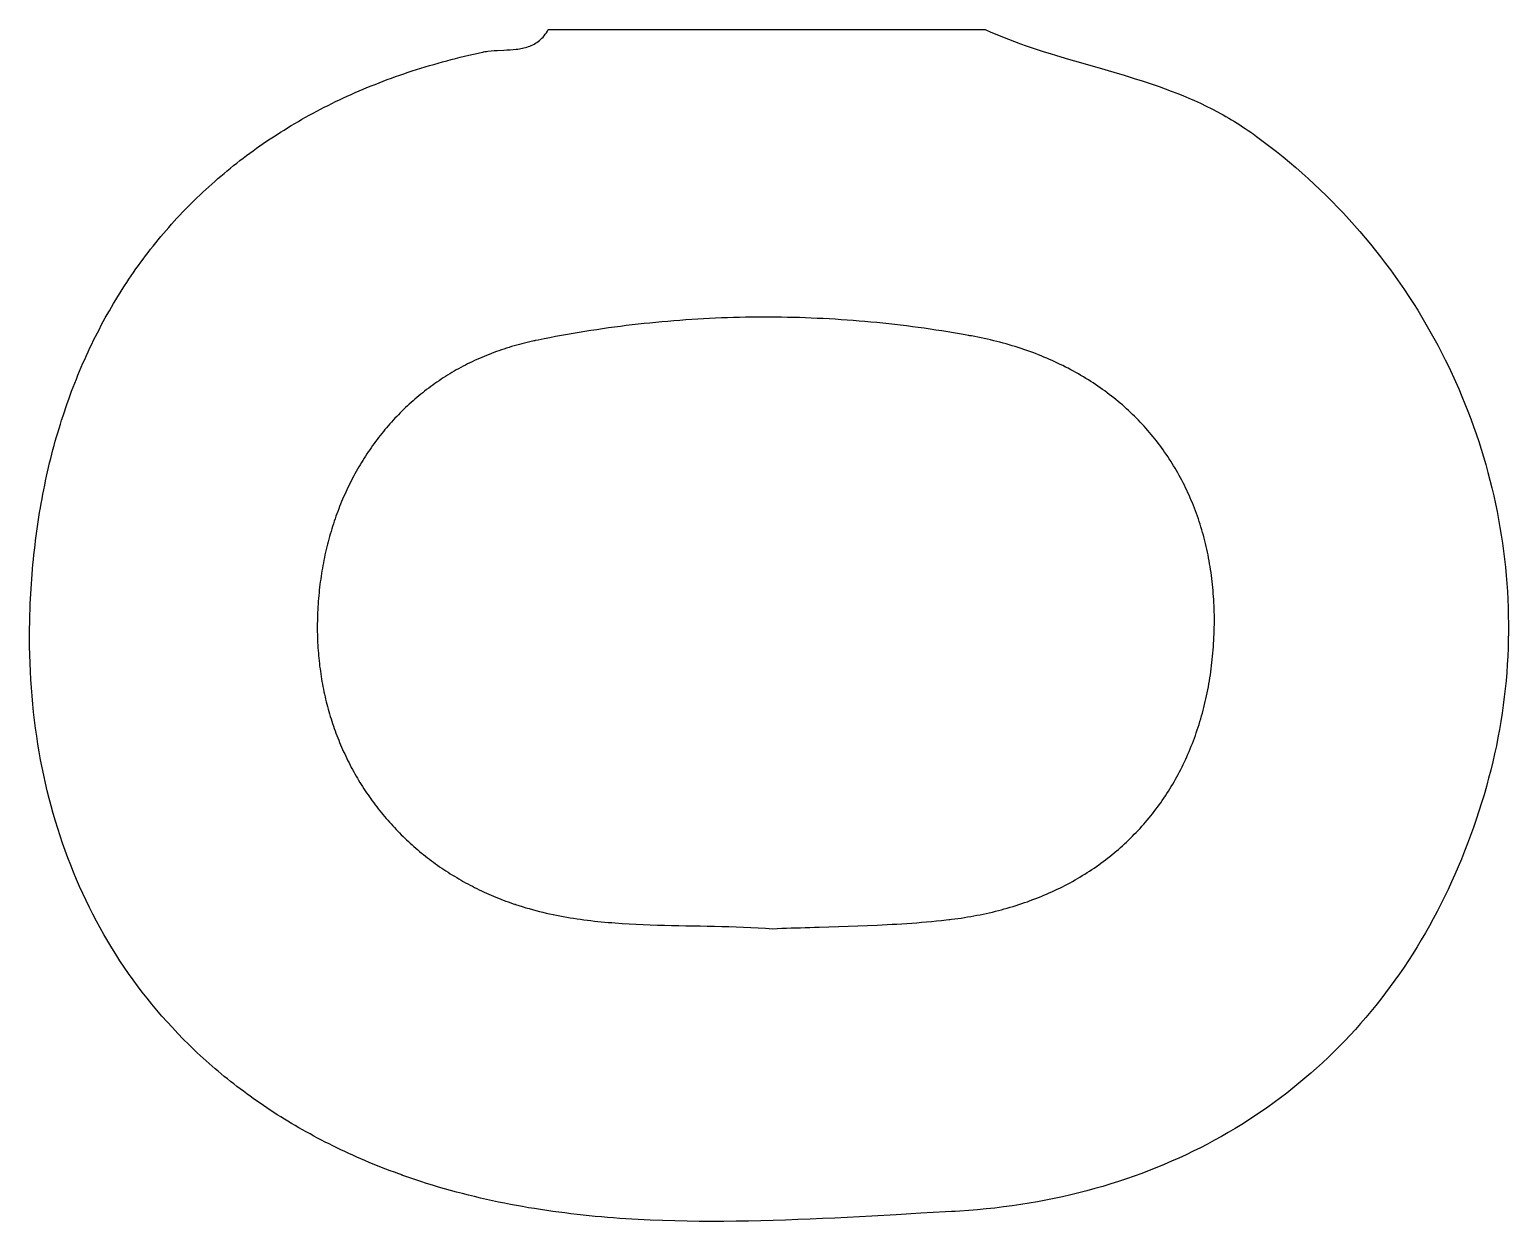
# Model space of a CAD drawing. Extents: x -2412.6 to -2376.5, y -227.2 to -193.2.
# Drawn here: x -2407.033 to -2403.409, y -196.157 to -193.237 of the extents above; entities that cross this region are included whole.
import ezdxf

# ---------------------------------------------------------------- set-up
doc = ezdxf.new("R2010")
doc.units = 0
doc.layers.add('WORK_LAYER', color=254, linetype='CONTINUOUS')

msp = doc.modelspace()

# ---------------------------------------------------------------- linework, layer by layer
at = {"layer": 'WORK_LAYER'}
for points in [[(-2404.691, -193.2367), (-2404.6768, -193.243), (-2404.6625, -193.2491), (-2404.6482, -193.2549), (-2404.6338, -193.2606), (-2404.6193, -193.266), (-2404.6048, -193.2713), (-2404.5902, -193.2764), (-2404.5756, -193.2814), (-2404.5609, -193.2863), (-2404.5462, -193.291), (-2404.5314, -193.2956), (-2404.5166, -193.3002), (-2404.487, -193.309), (-2404.4572, -193.3177), (-2404.3977, -193.3348), (-2404.3679, -193.3435), (-2404.3531, -193.348), (-2404.3382, -193.3525), (-2404.3234, -193.3571), (-2404.3087, -193.3618), (-2404.2939, -193.3666), (-2404.2792, -193.3715), (-2404.2646, -193.3766), (-2404.25, -193.3819), (-2404.2355, -193.3873), (-2404.221, -193.3929), (-2404.2066, -193.3986), (-2404.1922, -193.4046), (-2404.1779, -193.4109), (-2404.1637, -193.4173), (-2404.1496, -193.424), (-2404.1356, -193.431), (-2404.1216, -193.4382), (-2404.1147, -193.442), (-2404.1078, -193.4458), (-2404.1009, -193.4497), (-2404.094, -193.4536), (-2404.0872, -193.4577), (-2404.0804, -193.4618), (-2404.0736, -193.466), (-2404.0669, -193.4703), (-2404.0602, -193.4747), (-2404.0535, -193.4791), (-2404.0468, -193.4837), (-2404.0402, -193.4883), (-2404.0385, -193.4895), (-2404.0385, -193.4895), (-2404.0384, -193.4896), (-2404.0381, -193.4898), (-2404.0376, -193.4902), (-2404.0365, -193.4909), (-2404.0344, -193.4924), (-2404.0261, -193.4985), (-2404.0095, -193.5107), (-2403.9932, -193.5232), (-2403.977, -193.5358), (-2403.9611, -193.5486), (-2403.9453, -193.5616), (-2403.9298, -193.5748), (-2403.9144, -193.5882), (-2403.8993, -193.6018), (-2403.8844, -193.6156), (-2403.8697, -193.6295), (-2403.8552, -193.6436), (-2403.8409, -193.6579), (-2403.8268, -193.6723), (-2403.8129, -193.6869), (-2403.7993, -193.7017), (-2403.7858, -193.7167), (-2403.7726, -193.7318), (-2403.7596, -193.747), (-2403.7468, -193.7625), (-2403.7342, -193.778), (-2403.7219, -193.7937), (-2403.7098, -193.8096), (-2403.6979, -193.8256), (-2403.6862, -193.8418), (-2403.6747, -193.858), (-2403.6635, -193.8745), (-2403.6525, -193.891), (-2403.6417, -193.9077), (-2403.6311, -193.9245), (-2403.6208, -193.9415), (-2403.6107, -193.9585), (-2403.6009, -193.9757), (-2403.5912, -193.993), (-2403.5818, -194.0104), (-2403.5727, -194.028), (-2403.5638, -194.0456), (-2403.5551, -194.0634), (-2403.5466, -194.0812), (-2403.5384, -194.0992), (-2403.5305, -194.1172), (-2403.5228, -194.1354), (-2403.5153, -194.1537), (-2403.508, -194.172), (-2403.501, -194.1904), (-2403.4943, -194.209), (-2403.4878, -194.2276), (-2403.4815, -194.2462), (-2403.4755, -194.265), (-2403.4698, -194.2839), (-2403.4643, -194.3028), (-2403.459, -194.3218), (-2403.4541, -194.3408), (-2403.4493, -194.3599), (-2403.4448, -194.3791), (-2403.4406, -194.3984), (-2403.4366, -194.4177), (-2403.4329, -194.4371), (-2403.4295, -194.4565), (-2403.4263, -194.4759), (-2403.4233, -194.4955), (-2403.4207, -194.515), (-2403.4183, -194.5346), (-2403.4161, -194.5543), (-2403.4143, -194.574), (-2403.4127, -194.5937), (-2403.4113, -194.6134), (-2403.4103, -194.6332), (-2403.4095, -194.653), (-2403.4089, -194.6729), (-2403.4087, -194.6927), (-2403.4087, -194.7126), (-2403.409, -194.7325), (-2403.4096, -194.7524), (-2403.4104, -194.7723), (-2403.4115, -194.7923), (-2403.4129, -194.8122), (-2403.4146, -194.8321), (-2403.4166, -194.8521), (-2403.4188, -194.872), (-2403.4214, -194.892), (-2403.4242, -194.9119), (-2403.4273, -194.9318), (-2403.4307, -194.9517), (-2403.4344, -194.9716), (-2403.4383, -194.9915), (-2403.4426, -195.0114), (-2403.4471, -195.0312), (-2403.452, -195.0511), (-2403.4571, -195.0709), (-2403.4598, -195.0807), (-2403.4626, -195.091), (-2403.4685, -195.1115), (-2403.4746, -195.1318), (-2403.481, -195.1519), (-2403.4875, -195.1719), (-2403.4943, -195.1917), (-2403.5013, -195.2113), (-2403.5086, -195.2307), (-2403.516, -195.25), (-2403.5237, -195.2691), (-2403.5316, -195.288), (-2403.5397, -195.3068), (-2403.548, -195.3253), (-2403.5566, -195.3437), (-2403.5653, -195.3619), (-2403.5743, -195.38), (-2403.5835, -195.3978), (-2403.5929, -195.4155), (-2403.6025, -195.4329), (-2403.6123, -195.4502), (-2403.6223, -195.4673), (-2403.6325, -195.4842), (-2403.643, -195.501), (-2403.6536, -195.5175), (-2403.6644, -195.5338), (-2403.6755, -195.55), (-2403.6867, -195.5659), (-2403.6982, -195.5817), (-2403.7098, -195.5972), (-2403.7216, -195.6126), (-2403.7337, -195.6278), (-2403.7459, -195.6427), (-2403.7583, -195.6575), (-2403.7709, -195.6721), (-2403.7838, -195.6864), (-2403.7968, -195.7006), (-2403.81, -195.7146), (-2403.8233, -195.7283), (-2403.8369, -195.7418), (-2403.8507, -195.7552), (-2403.8646, -195.7683), (-2403.8787, -195.7812), (-2403.893, -195.7939), (-2403.9075, -195.8064), (-2403.9222, -195.8187), (-2403.9371, -195.8307), (-2403.9521, -195.8426), (-2403.9673, -195.8542), (-2403.9827, -195.8656), (-2403.9983, -195.8768), (-2404.014, -195.8878), (-2404.0299, -195.8985), (-2404.046, -195.909), (-2404.0623, -195.9193), (-2404.0787, -195.9294), (-2404.0953, -195.9393), (-2404.1121, -195.9489), (-2404.129, -195.9583), (-2404.1461, -195.9674), (-2404.1634, -195.9764), (-2404.1809, -195.9851), (-2404.1985, -195.9936), (-2404.2162, -196.0018), (-2404.2341, -196.0098), (-2404.2522, -196.0176), (-2404.2705, -196.0251), (-2404.2889, -196.0324), (-2404.3074, -196.0394), (-2404.3261, -196.0462), (-2404.345, -196.0528), (-2404.364, -196.0591), (-2404.3832, -196.0652), (-2404.4025, -196.0711), (-2404.422, -196.0767), (-2404.4416, -196.082), (-2404.4614, -196.0871), (-2404.4813, -196.092), (-2404.5014, -196.0966), (-2404.5216, -196.1009), (-2404.542, -196.105), (-2404.5625, -196.1088), (-2404.5831, -196.1124), (-2404.6039, -196.1158), (-2404.6248, -196.1188), (-2404.6459, -196.1217), (-2404.6671, -196.1242), (-2404.6884, -196.1265), (-2404.7099, -196.1285), (-2404.7315, -196.1303), (-2404.7532, -196.1318), (-2404.7642, -196.1325), (-2404.7696, -196.1328), (-2404.7703, -196.1328), (-2404.7708, -196.1329), (-2404.7717, -196.1329), (-2404.7736, -196.133), (-2404.7886, -196.1338), (-2404.8487, -196.1372), (-2404.909, -196.1406), (-2404.9692, -196.144), (-2405.0296, -196.1472), (-2405.0598, -196.1487), (-2405.0899, -196.1501), (-2405.1201, -196.1515), (-2405.1503, -196.1527), (-2405.1805, -196.1538), (-2405.2107, -196.1548), (-2405.2409, -196.1556), (-2405.271, -196.1562), (-2405.3012, -196.1567), (-2405.3313, -196.157), (-2405.3615, -196.1571), (-2405.3916, -196.1569), (-2405.4217, -196.1565), (-2405.4518, -196.1559), (-2405.4818, -196.1549), (-2405.5119, -196.1538), (-2405.5269, -196.1531), (-2405.5419, -196.1523), (-2405.5568, -196.1514), (-2405.5718, -196.1505), (-2405.5868, -196.1495), (-2405.6018, -196.1484), (-2405.6167, -196.1472), (-2405.6317, -196.1459), (-2405.6466, -196.1446), (-2405.6615, -196.1431), (-2405.6764, -196.1416), (-2405.6914, -196.14), (-2405.7063, -196.1382), (-2405.7211, -196.1364), (-2405.736, -196.1345), (-2405.7509, -196.1325), (-2405.7657, -196.1304), (-2405.7806, -196.1281), (-2405.7954, -196.1258), (-2405.8102, -196.1234), (-2405.825, -196.1208), (-2405.8398, -196.1182), (-2405.8546, -196.1154), (-2405.8694, -196.1125), (-2405.8841, -196.1095), (-2405.8989, -196.1064), (-2405.9136, -196.1032), (-2405.9283, -196.0998), (-2405.943, -196.0963), (-2405.9577, -196.0927), (-2405.9723, -196.089), (-2405.987, -196.0851), (-2406.0016, -196.0811), (-2406.0162, -196.077), (-2406.0308, -196.0728), (-2406.0454, -196.0684), (-2406.06, -196.0638), (-2406.0745, -196.0592), (-2406.0891, -196.0544), (-2406.1036, -196.0494), (-2406.1181, -196.0443), (-2406.1185, -196.0442), (-2406.1188, -196.0441), (-2406.1191, -196.0439), (-2406.1205, -196.0435), (-2406.1231, -196.0425), (-2406.1284, -196.0406), (-2406.139, -196.0367), (-2406.1494, -196.0328), (-2406.1599, -196.0288), (-2406.1702, -196.0248), (-2406.1805, -196.0207), (-2406.1907, -196.0165), (-2406.2009, -196.0123), (-2406.211, -196.008), (-2406.221, -196.0037), (-2406.231, -195.9994), (-2406.2409, -195.9949), (-2406.2507, -195.9905), (-2406.2605, -195.9859), (-2406.2702, -195.9813), (-2406.2799, -195.9767), (-2406.2895, -195.972), (-2406.299, -195.9673), (-2406.3085, -195.9625), (-2406.3179, -195.9576), (-2406.3272, -195.9527), (-2406.3365, -195.9478), (-2406.3457, -195.9428), (-2406.3549, -195.9377), (-2406.364, -195.9326), (-2406.373, -195.9275), (-2406.382, -195.9223), (-2406.3909, -195.917), (-2406.3997, -195.9117), (-2406.4085, -195.9064), (-2406.4172, -195.901), (-2406.4259, -195.8955), (-2406.4345, -195.89), (-2406.443, -195.8845), (-2406.4515, -195.8789), (-2406.4599, -195.8732), (-2406.4682, -195.8675), (-2406.4765, -195.8618), (-2406.4847, -195.856), (-2406.4928, -195.8501), (-2406.5009, -195.8443), (-2406.509, -195.8383), (-2406.5169, -195.8323), (-2406.5248, -195.8263), (-2406.5327, -195.8202), (-2406.5405, -195.8141), (-2406.5482, -195.8079), (-2406.5558, -195.8017), (-2406.5634, -195.7955), (-2406.571, -195.7892), (-2406.5784, -195.7828), (-2406.5858, -195.7764), (-2406.5932, -195.77), (-2406.6005, -195.7635), (-2406.6077, -195.757), (-2406.6149, -195.7504), (-2406.622, -195.7438), (-2406.629, -195.7371), (-2406.636, -195.7304), (-2406.6429, -195.7237), (-2406.6565, -195.7101), (-2406.6699, -195.6963), (-2406.6831, -195.6823), (-2406.696, -195.6682), (-2406.7086, -195.6539), (-2406.721, -195.6395), (-2406.7332, -195.6249), (-2406.7451, -195.6101), (-2406.7568, -195.5952), (-2406.7682, -195.5801), (-2406.7794, -195.5649), (-2406.7903, -195.5495), (-2406.801, -195.5339), (-2406.8115, -195.5182), (-2406.8217, -195.5024), (-2406.8317, -195.4864), (-2406.8414, -195.4703), (-2406.8509, -195.454), (-2406.8601, -195.4376), (-2406.8691, -195.4211), (-2406.8778, -195.4044), (-2406.8863, -195.3876), (-2406.8946, -195.3707), (-2406.9026, -195.3536), (-2406.9104, -195.3364), (-2406.9179, -195.319), (-2406.9252, -195.3016), (-2406.9323, -195.284), (-2406.9391, -195.2663), (-2406.9457, -195.2485), (-2406.952, -195.2305), (-2406.9581, -195.2125), (-2406.964, -195.1943), (-2406.9696, -195.176), (-2406.975, -195.1576), (-2406.9801, -195.1391), (-2406.985, -195.1205), (-2406.9896, -195.1018), (-2406.9941, -195.083), (-2406.9982, -195.064), (-2407.0022, -195.045), (-2407.0059, -195.0259), (-2407.0094, -195.0066), (-2407.0126, -194.9873), (-2407.0156, -194.9679), (-2407.0183, -194.9484), (-2407.0208, -194.9288), (-2407.0231, -194.9091), (-2407.0252, -194.8894), (-2407.027, -194.8695), (-2407.0285, -194.8496), (-2407.0299, -194.8296), (-2407.031, -194.8095), (-2407.0318, -194.7893), (-2407.0325, -194.769), (-2407.0329, -194.7487), (-2407.033, -194.7283), (-2407.0329, -194.7078), (-2407.0326, -194.6873), (-2407.0321, -194.6667), (-2407.0319, -194.6615), (-2407.0319, -194.6602), (-2407.0318, -194.6587), (-2407.0317, -194.6556), (-2407.0312, -194.6434), (-2407.0306, -194.6312), (-2407.03, -194.6191), (-2407.0293, -194.607), (-2407.0285, -194.595), (-2407.0276, -194.583), (-2407.0267, -194.5711), (-2407.0257, -194.5592), (-2407.0247, -194.5473), (-2407.0235, -194.5355), (-2407.0223, -194.5238), (-2407.0211, -194.5121), (-2407.0197, -194.5004), (-2407.0183, -194.4888), (-2407.0168, -194.4772), (-2407.0153, -194.4657), (-2407.0137, -194.4543), (-2407.012, -194.4428), (-2407.0102, -194.4315), (-2407.0084, -194.4201), (-2407.0065, -194.4089), (-2407.0045, -194.3976), (-2407.0025, -194.3864), (-2407.0004, -194.3753), (-2406.9982, -194.3642), (-2406.996, -194.3532), (-2406.9937, -194.3422), (-2406.9913, -194.3312), (-2406.9889, -194.3204), (-2406.9864, -194.3095), (-2406.9838, -194.2987), (-2406.9812, -194.288), (-2406.9784, -194.2773), (-2406.9757, -194.2666), (-2406.9728, -194.256), (-2406.9699, -194.2455), (-2406.9669, -194.235), (-2406.9639, -194.2245), (-2406.9608, -194.2141), (-2406.9576, -194.2038), (-2406.9544, -194.1935), (-2406.9511, -194.1832), (-2406.9477, -194.173), (-2406.9443, -194.1628), (-2406.9408, -194.1527), (-2406.9372, -194.1427), (-2406.9336, -194.1327), (-2406.9299, -194.1227), (-2406.9261, -194.1128), (-2406.9223, -194.103), (-2406.9184, -194.0932), (-2406.9144, -194.0834), (-2406.9104, -194.0737), (-2406.9063, -194.0641), (-2406.9022, -194.0545), (-2406.898, -194.045), (-2406.8937, -194.0355), (-2406.8894, -194.026), (-2406.885, -194.0166), (-2406.8805, -194.0073), (-2406.876, -193.998), (-2406.8714, -193.9888), (-2406.8667, -193.9796), (-2406.862, -193.9705), (-2406.8572, -193.9614), (-2406.8524, -193.9524), (-2406.8475, -193.9434), (-2406.8425, -193.9345), (-2406.8375, -193.9256), (-2406.8324, -193.9168), (-2406.8272, -193.908), (-2406.822, -193.8993), (-2406.8167, -193.8907), (-2406.8114, -193.8821), (-2406.806, -193.8735), (-2406.8005, -193.865), (-2406.795, -193.8566), (-2406.7894, -193.8482), (-2406.7837, -193.8398), (-2406.778, -193.8316), (-2406.7723, -193.8233), (-2406.7664, -193.8152), (-2406.7605, -193.807), (-2406.7546, -193.799), (-2406.7486, -193.791), (-2406.7425, -193.783), (-2406.7364, -193.7751), (-2406.7302, -193.7672), (-2406.7239, -193.7595), (-2406.7176, -193.7517), (-2406.7113, -193.744), (-2406.7048, -193.7364), (-2406.6984, -193.7288), (-2406.6918, -193.7213), (-2406.6852, -193.7138), (-2406.6785, -193.7064), (-2406.6718, -193.6991), (-2406.665, -193.6918), (-2406.6582, -193.6845), (-2406.6513, -193.6774), (-2406.6443, -193.6702), (-2406.6373, -193.6631), (-2406.6303, -193.6561), (-2406.6231, -193.6492), (-2406.616, -193.6423), (-2406.6087, -193.6354), (-2406.6014, -193.6286), (-2406.5941, -193.6219), (-2406.5866, -193.6152), (-2406.5792, -193.6086), (-2406.5716, -193.602), (-2406.5641, -193.5955), (-2406.5564, -193.589), (-2406.5487, -193.5826), (-2406.541, -193.5763), (-2406.5332, -193.57), (-2406.5253, -193.5638), (-2406.5174, -193.5576), (-2406.5094, -193.5515), (-2406.5014, -193.5455), (-2406.4933, -193.5395), (-2406.4851, -193.5336), (-2406.4769, -193.5277), (-2406.4687, -193.5219), (-2406.4604, -193.5161), (-2406.452, -193.5104), (-2406.4436, -193.5048), (-2406.4351, -193.4992), (-2406.4266, -193.4936), (-2406.418, -193.4882), (-2406.4094, -193.4828), (-2406.4007, -193.4774), (-2406.392, -193.4721), (-2406.3832, -193.4669), (-2406.3743, -193.4617), (-2406.3654, -193.4566), (-2406.3565, -193.4516), (-2406.3475, -193.4466), (-2406.3384, -193.4416), (-2406.3293, -193.4368), (-2406.3201, -193.4319), (-2406.3109, -193.4272), (-2406.3016, -193.4225), (-2406.2923, -193.4179), (-2406.2829, -193.4133), (-2406.2735, -193.4088), (-2406.264, -193.4043), (-2406.2545, -193.3999), (-2406.2449, -193.3956), (-2406.2353, -193.3913), (-2406.2256, -193.3871), (-2406.2158, -193.383), (-2406.2061, -193.3789), (-2406.1962, -193.3748), (-2406.1863, -193.3709), (-2406.1764, -193.367), (-2406.1664, -193.3631), (-2406.1563, -193.3594), (-2406.1462, -193.3556), (-2406.1361, -193.352), (-2406.1259, -193.3484), (-2406.1157, -193.3449), (-2406.1054, -193.3414), (-2406.095, -193.338), (-2406.0846, -193.3346), (-2406.0742, -193.3313), (-2406.0637, -193.3281), (-2406.0532, -193.325), (-2406.0426, -193.3219), (-2406.0319, -193.3188), (-2406.0212, -193.3159), (-2406.0105, -193.3129), (-2405.9997, -193.3101), (-2405.9889, -193.3073), (-2405.978, -193.3046), (-2405.9671, -193.3019), (-2405.9561, -193.2994), (-2405.9451, -193.2968), (-2405.934, -193.2944), (-2405.9229, -193.292), (-2405.9215, -193.2917), (-2405.9214, -193.2917), (-2405.9212, -193.2916), (-2405.9207, -193.2915), (-2405.9171, -193.2908), (-2405.9134, -193.2902), (-2405.9096, -193.2897), (-2405.9021, -193.2888), (-2405.8944, -193.2882), (-2405.8867, -193.2877), (-2405.8711, -193.2871), (-2405.8633, -193.2867), (-2405.8555, -193.2863), (-2405.8477, -193.2857), (-2405.8401, -193.2849), (-2405.8362, -193.2844), (-2405.8325, -193.2839), (-2405.8287, -193.2832), (-2405.825, -193.2825), (-2405.8213, -193.2816), (-2405.8176, -193.2807), (-2405.814, -193.2796), (-2405.8104, -193.2785), (-2405.8069, -193.2771), (-2405.8034, -193.2757), (-2405.8, -193.2741), (-2405.7966, -193.2723), (-2405.7933, -193.2704), (-2405.79, -193.2683), (-2405.7868, -193.266), (-2405.7837, -193.2636), (-2405.7806, -193.2609), (-2405.7777, -193.2581), (-2405.7747, -193.255), (-2405.7719, -193.2518), (-2405.7691, -193.2483), (-2405.7665, -193.2445), (-2405.7639, -193.2406), (-2405.7626, -193.2385), (-2405.762, -193.2374), (-2405.7617, -193.2369), (-2405.7616, -193.2367), (-2405.7615, -193.2367), (-2405.7611, -193.2367), (-2405.7393, -193.2367), (-2405.3898, -193.2367)], [(-2405.2116, -195.4399), (-2405.2005, -195.4394), (-2405.1893, -195.4389), (-2405.178, -195.4385), (-2405.1667, -195.4381), (-2405.1553, -195.4376), (-2405.1439, -195.4373), (-2405.1324, -195.4369), (-2405.1209, -195.4365), (-2405.1093, -195.4362), (-2405.0977, -195.4358), (-2405.0743, -195.4352), (-2405.0508, -195.4344), (-2405.0271, -195.4337), (-2405.0034, -195.4329), (-2404.9795, -195.432), (-2404.9555, -195.431), (-2404.9314, -195.4298), (-2404.9194, -195.4291), (-2404.9073, -195.4284), (-2404.8952, -195.4277), (-2404.8831, -195.4269), (-2404.8711, -195.4261), (-2404.8589, -195.4251), (-2404.8468, -195.4242), (-2404.8347, -195.4231), (-2404.8226, -195.422), (-2404.8105, -195.4209), (-2404.7984, -195.4196), (-2404.7863, -195.4183), (-2404.7803, -195.4176), (-2404.7795, -195.4175), (-2404.7794, -195.4175), (-2404.7792, -195.4175), (-2404.7787, -195.4174), (-2404.7777, -195.4173), (-2404.7737, -195.4168), (-2404.7657, -195.4158), (-2404.7578, -195.4147), (-2404.75, -195.4136), (-2404.7421, -195.4124), (-2404.7343, -195.4111), (-2404.7266, -195.4098), (-2404.7189, -195.4084), (-2404.7112, -195.407), (-2404.7036, -195.4055), (-2404.696, -195.4039), (-2404.6885, -195.4023), (-2404.681, -195.4007), (-2404.6735, -195.3989), (-2404.6661, -195.3971), (-2404.6588, -195.3953), (-2404.6514, -195.3934), (-2404.6442, -195.3914), (-2404.6369, -195.3894), (-2404.6297, -195.3873), (-2404.6226, -195.3851), (-2404.6155, -195.3829), (-2404.6085, -195.3807), (-2404.6014, -195.3784), (-2404.5945, -195.376), (-2404.5876, -195.3736), (-2404.5807, -195.3711), (-2404.5739, -195.3685), (-2404.5671, -195.3659), (-2404.5603, -195.3633), (-2404.5537, -195.3606), (-2404.547, -195.3578), (-2404.5404, -195.355), (-2404.5339, -195.3521), (-2404.5274, -195.3492), (-2404.5209, -195.3462), (-2404.5145, -195.3432), (-2404.5081, -195.3401), (-2404.5018, -195.3369), (-2404.4955, -195.3337), (-2404.4893, -195.3304), (-2404.4831, -195.3271), (-2404.477, -195.3238), (-2404.4709, -195.3203), (-2404.4649, -195.3169), (-2404.4589, -195.3133), (-2404.453, -195.3098), (-2404.4471, -195.3061), (-2404.4413, -195.3024), (-2404.4355, -195.2987), (-2404.4297, -195.2949), (-2404.4241, -195.2911), (-2404.4184, -195.2872), (-2404.4128, -195.2832), (-2404.4073, -195.2793), (-2404.4018, -195.2752), (-2404.3963, -195.2711), (-2404.391, -195.267), (-2404.3856, -195.2628), (-2404.3803, -195.2585), (-2404.3751, -195.2542), (-2404.3699, -195.2499), (-2404.3647, -195.2455), (-2404.3597, -195.241), (-2404.3546, -195.2365), (-2404.3496, -195.232), (-2404.3447, -195.2274), (-2404.3398, -195.2227), (-2404.335, -195.218), (-2404.3302, -195.2133), (-2404.3255, -195.2085), (-2404.3208, -195.2037), (-2404.3162, -195.1988), (-2404.3116, -195.1939), (-2404.3071, -195.1889), (-2404.3026, -195.1838), (-2404.2982, -195.1788), (-2404.2939, -195.1737), (-2404.2895, -195.1685), (-2404.2853, -195.1633), (-2404.2811, -195.158), (-2404.2769, -195.1527), (-2404.2729, -195.1473), (-2404.2688, -195.1419), (-2404.2648, -195.1365), (-2404.2609, -195.131), (-2404.257, -195.1255), (-2404.2532, -195.1199), (-2404.2494, -195.1143), (-2404.2457, -195.1086), (-2404.2421, -195.1029), (-2404.2385, -195.0971), (-2404.2349, -195.0913), (-2404.2314, -195.0855), (-2404.228, -195.0796), (-2404.2246, -195.0736), (-2404.2213, -195.0677), (-2404.2181, -195.0616), (-2404.2148, -195.0556), (-2404.2117, -195.0495), (-2404.2086, -195.0433), (-2404.2056, -195.0371), (-2404.2026, -195.0309), (-2404.1996, -195.0246), (-2404.1968, -195.0183), (-2404.194, -195.0119), (-2404.1912, -195.0055), (-2404.1885, -194.9991), (-2404.1859, -194.9926), (-2404.1833, -194.9861), (-2404.1808, -194.9795), (-2404.1783, -194.9729), (-2404.1759, -194.9663), (-2404.1736, -194.9596), (-2404.1713, -194.9529), (-2404.169, -194.9461), (-2404.1669, -194.9393), (-2404.1648, -194.9325), (-2404.1627, -194.9256), (-2404.1607, -194.9186), (-2404.1588, -194.9117), (-2404.1569, -194.9047), (-2404.1551, -194.8976), (-2404.1534, -194.8906), (-2404.1517, -194.8835), (-2404.15, -194.8763), (-2404.1485, -194.8691), (-2404.1469, -194.8619), (-2404.1455, -194.8546), (-2404.1441, -194.8473), (-2404.1428, -194.84), (-2404.1415, -194.8326), (-2404.1403, -194.8252), (-2404.1392, -194.8178), (-2404.1381, -194.8103), (-2404.1371, -194.8028), (-2404.1361, -194.7952), (-2404.1352, -194.7876), (-2404.1344, -194.78), (-2404.1336, -194.7723), (-2404.1329, -194.7646), (-2404.1323, -194.7569), (-2404.1317, -194.7491), (-2404.1312, -194.7413), (-2404.1307, -194.7335), (-2404.1303, -194.7256), (-2404.13, -194.7178), (-2404.1297, -194.7099), (-2404.1295, -194.7022), (-2404.1294, -194.6944), (-2404.1294, -194.6867), (-2404.1294, -194.679), (-2404.1294, -194.6713), (-2404.1296, -194.6636), (-2404.1298, -194.656), (-2404.1301, -194.6484), (-2404.1304, -194.6409), (-2404.1308, -194.6333), (-2404.1313, -194.6258), (-2404.1319, -194.6184), (-2404.1325, -194.6109), (-2404.1331, -194.6035), (-2404.1339, -194.5961), (-2404.1347, -194.5888), (-2404.1356, -194.5815), (-2404.1365, -194.5742), (-2404.1375, -194.567), (-2404.1386, -194.5597), (-2404.1397, -194.5526), (-2404.1409, -194.5454), (-2404.1421, -194.5383), (-2404.1435, -194.5312), (-2404.1449, -194.5241), (-2404.1463, -194.5171), (-2404.1478, -194.5101), (-2404.1494, -194.5032), (-2404.151, -194.4962), (-2404.1527, -194.4894), (-2404.1545, -194.4825), (-2404.1563, -194.4757), (-2404.1582, -194.4689), (-2404.1602, -194.4622), (-2404.1622, -194.4555), (-2404.1643, -194.4488), (-2404.1664, -194.4421), (-2404.1686, -194.4355), (-2404.1709, -194.429), (-2404.1732, -194.4224), (-2404.1756, -194.416), (-2404.1781, -194.4095), (-2404.1806, -194.4031), (-2404.1832, -194.3967), (-2404.1858, -194.3904), (-2404.1885, -194.3841), (-2404.1913, -194.3778), (-2404.1941, -194.3716), (-2404.197, -194.3654), (-2404.1999, -194.3592), (-2404.2029, -194.3531), (-2404.206, -194.347), (-2404.2091, -194.341), (-2404.2123, -194.335), (-2404.2155, -194.3291), (-2404.2188, -194.3232), (-2404.2222, -194.3173), (-2404.2256, -194.3115), (-2404.2291, -194.3057), (-2404.2326, -194.2999), (-2404.2362, -194.2942), (-2404.2398, -194.2885), (-2404.2436, -194.2829), (-2404.2473, -194.2773), (-2404.2512, -194.2718), (-2404.255, -194.2663), (-2404.259, -194.2608), (-2404.263, -194.2554), (-2404.267, -194.2501), (-2404.2712, -194.2447), (-2404.2753, -194.2395), (-2404.2796, -194.2342), (-2404.2839, -194.229), (-2404.2882, -194.2239), (-2404.2926, -194.2188), (-2404.2971, -194.2137), (-2404.3016, -194.2087), (-2404.3061, -194.2038), (-2404.3108, -194.1988), (-2404.3154, -194.194), (-2404.3202, -194.1891), (-2404.325, -194.1843), (-2404.3298, -194.1796), (-2404.3347, -194.1749), (-2404.3397, -194.1703), (-2404.3447, -194.1657), (-2404.3498, -194.1611), (-2404.3549, -194.1566), (-2404.3601, -194.1522), (-2404.3653, -194.1478), (-2404.3706, -194.1434), (-2404.3759, -194.1391), (-2404.3813, -194.1348), (-2404.3868, -194.1306), (-2404.3923, -194.1265), (-2404.3979, -194.1223), (-2404.4035, -194.1183), (-2404.4091, -194.1143), (-2404.4148, -194.1103), (-2404.4206, -194.1064), (-2404.4264, -194.1025), (-2404.4323, -194.0987), (-2404.4382, -194.095), (-2404.4442, -194.0913), (-2404.4503, -194.0876), (-2404.4563, -194.084), (-2404.4625, -194.0804), (-2404.4687, -194.0769), (-2404.4749, -194.0735), (-2404.4812, -194.0701), (-2404.4875, -194.0667), (-2404.4939, -194.0635), (-2404.5004, -194.0602), (-2404.5069, -194.057), (-2404.5134, -194.0539), (-2404.52, -194.0508), (-2404.5267, -194.0478), (-2404.5334, -194.0448), (-2404.5401, -194.0419), (-2404.5469, -194.0391), (-2404.5538, -194.0363), (-2404.5607, -194.0335), (-2404.5676, -194.0308), (-2404.5746, -194.0282), (-2404.5817, -194.0256), (-2404.5888, -194.0231), (-2404.5959, -194.0206), (-2404.6031, -194.0182), (-2404.6104, -194.0158), (-2404.6176, -194.0136), (-2404.625, -194.0113), (-2404.6324, -194.0091), (-2404.6398, -194.007), (-2404.6473, -194.0049), (-2404.6548, -194.0029), (-2404.6624, -194.001), (-2404.67, -193.9991), (-2404.6777, -193.9973), (-2404.6854, -193.9955), (-2404.6932, -193.9938), (-2404.701, -193.9921), (-2404.7089, -193.9905), (-2404.7168, -193.989), (-2404.7248, -193.9875), (-2404.7288, -193.9868), (-2404.7308, -193.9865), (-2404.7317, -193.9863), (-2404.7326, -193.9861), (-2404.7398, -193.9848), (-2404.7541, -193.9823), (-2404.7685, -193.9799), (-2404.7828, -193.9775), (-2404.7972, -193.9752), (-2404.8116, -193.973), (-2404.826, -193.9708), (-2404.8404, -193.9687), (-2404.8549, -193.9667), (-2404.8694, -193.9648), (-2404.8838, -193.963), (-2404.8983, -193.9612), (-2404.9128, -193.9595), (-2404.9274, -193.9578), (-2404.9419, -193.9563), (-2404.9564, -193.9548), (-2404.971, -193.9534), (-2404.9856, -193.9521), (-2405.0002, -193.9508), (-2405.0147, -193.9497), (-2405.0293, -193.9486), (-2405.044, -193.9476), (-2405.0586, -193.9466), (-2405.0732, -193.9458), (-2405.0878, -193.945), (-2405.1025, -193.9443), (-2405.1171, -193.9436), (-2405.1318, -193.9431), (-2405.1464, -193.9426), (-2405.1611, -193.9422), (-2405.1757, -193.9419), (-2405.1904, -193.9416), (-2405.2051, -193.9414), (-2405.2197, -193.9414), (-2405.2344, -193.9413), (-2405.2491, -193.9414), (-2405.2637, -193.9415), (-2405.2784, -193.9417), (-2405.2931, -193.942), (-2405.3077, -193.9424), (-2405.3224, -193.9429), (-2405.3371, -193.9434), (-2405.3517, -193.944), (-2405.3664, -193.9447), (-2405.381, -193.9454), (-2405.3956, -193.9463), (-2405.4103, -193.9472), (-2405.4249, -193.9481), (-2405.4395, -193.9492), (-2405.4541, -193.9504), (-2405.4687, -193.9516), (-2405.4833, -193.9529), (-2405.4979, -193.9542), (-2405.5125, -193.9557), (-2405.527, -193.9572), (-2405.5416, -193.9588), (-2405.5561, -193.9605), (-2405.5706, -193.9622), (-2405.5851, -193.964), (-2405.5996, -193.9659), (-2405.6141, -193.9679), (-2405.6286, -193.97), (-2405.643, -193.9721), (-2405.6575, -193.9743), (-2405.6719, -193.9766), (-2405.6863, -193.9789), (-2405.7006, -193.9814), (-2405.715, -193.9839), (-2405.7293, -193.9864), (-2405.7437, -193.9891), (-2405.758, -193.9918), (-2405.7722, -193.9946), (-2405.7865, -193.9975), (-2405.7936, -193.9989), (-2405.7945, -193.9991), (-2405.7953, -193.9993), (-2405.797, -193.9996), (-2405.8003, -194.0003), (-2405.8068, -194.0018), (-2405.8134, -194.0033), (-2405.8198, -194.0048), (-2405.8263, -194.0065), (-2405.8327, -194.0081), (-2405.8391, -194.0099), (-2405.8454, -194.0116), (-2405.8518, -194.0135), (-2405.858, -194.0154), (-2405.8643, -194.0174), (-2405.8705, -194.0194), (-2405.8767, -194.0214), (-2405.8828, -194.0236), (-2405.8889, -194.0257), (-2405.895, -194.028), (-2405.901, -194.0302), (-2405.907, -194.0326), (-2405.913, -194.035), (-2405.9189, -194.0374), (-2405.9248, -194.0399), (-2405.9307, -194.0425), (-2405.9365, -194.0451), (-2405.9423, -194.0477), (-2405.948, -194.0505), (-2405.9537, -194.0532), (-2405.9594, -194.056), (-2405.965, -194.0589), (-2405.9706, -194.0618), (-2405.9762, -194.0648), (-2405.9817, -194.0678), (-2405.9872, -194.0708), (-2405.9926, -194.074), (-2405.998, -194.0771), (-2406.0034, -194.0803), (-2406.0087, -194.0836), (-2406.014, -194.0869), (-2406.0192, -194.0903), (-2406.0245, -194.0937), (-2406.0296, -194.0971), (-2406.0348, -194.1006), (-2406.0399, -194.1042), (-2406.0449, -194.1078), (-2406.0499, -194.1114), (-2406.0549, -194.1151), (-2406.0599, -194.1189), (-2406.0648, -194.1226), (-2406.0696, -194.1265), (-2406.0744, -194.1303), (-2406.0792, -194.1343), (-2406.0839, -194.1382), (-2406.0886, -194.1422), (-2406.0933, -194.1463), (-2406.0979, -194.1504), (-2406.1025, -194.1545), (-2406.107, -194.1587), (-2406.1115, -194.1629), (-2406.1159, -194.1672), (-2406.1203, -194.1715), (-2406.1247, -194.1759), (-2406.129, -194.1803), (-2406.1333, -194.1847), (-2406.1376, -194.1892), (-2406.1418, -194.1937), (-2406.1459, -194.1983), (-2406.15, -194.2029), (-2406.1541, -194.2075), (-2406.1581, -194.2122), (-2406.1621, -194.2169), (-2406.166, -194.2217), (-2406.1699, -194.2265), (-2406.1738, -194.2313), (-2406.1776, -194.2362), (-2406.1813, -194.2411), (-2406.1851, -194.2461), (-2406.1887, -194.2511), (-2406.1924, -194.2561), (-2406.196, -194.2612), (-2406.1995, -194.2663), (-2406.203, -194.2715), (-2406.2064, -194.2766), (-2406.2098, -194.2819), (-2406.2132, -194.2871), (-2406.2165, -194.2924), (-2406.2198, -194.2977), (-2406.223, -194.3031), (-2406.2262, -194.3085), (-2406.2293, -194.3139), (-2406.2324, -194.3194), (-2406.2355, -194.3249), (-2406.2385, -194.3304), (-2406.2414, -194.336), (-2406.2443, -194.3416), (-2406.2472, -194.3472), (-2406.25, -194.3529), (-2406.2527, -194.3586), (-2406.2554, -194.3643), (-2406.2581, -194.3701), (-2406.2607, -194.3759), (-2406.2633, -194.3817), (-2406.2658, -194.3876), (-2406.2683, -194.3934), (-2406.2707, -194.3994), (-2406.2731, -194.4053), (-2406.2754, -194.4113), (-2406.2777, -194.4173), (-2406.28, -194.4233), (-2406.2821, -194.4294), (-2406.2843, -194.4355), (-2406.2864, -194.4416), (-2406.2884, -194.4478), (-2406.2904, -194.454), (-2406.2923, -194.4602), (-2406.2942, -194.4664), (-2406.2961, -194.4727), (-2406.2978, -194.479), (-2406.2996, -194.4853), (-2406.3013, -194.4916), (-2406.3029, -194.498), (-2406.3045, -194.5044), (-2406.306, -194.5108), (-2406.3075, -194.5173), (-2406.309, -194.5237), (-2406.3103, -194.5302), (-2406.3117, -194.5368), (-2406.3129, -194.5433), (-2406.3142, -194.5499), (-2406.3154, -194.5565), (-2406.3165, -194.5631), (-2406.3176, -194.5697), (-2406.3186, -194.5764), (-2406.3195, -194.5831), (-2406.3205, -194.5898), (-2406.3213, -194.5965), (-2406.3221, -194.6033), (-2406.3229, -194.6101), (-2406.3236, -194.6169), (-2406.3243, -194.6237), (-2406.3249, -194.6305), (-2406.3254, -194.6374), (-2406.3259, -194.6443), (-2406.3263, -194.6512), (-2406.3267, -194.6581), (-2406.3271, -194.665), (-2406.3273, -194.672), (-2406.3276, -194.6789), (-2406.3276, -194.6824), (-2406.3277, -194.6857), (-2406.3278, -194.6924), (-2406.3279, -194.699), (-2406.3279, -194.7056), (-2406.3278, -194.7122), (-2406.3277, -194.7188), (-2406.3275, -194.7254), (-2406.3273, -194.7319), (-2406.327, -194.7384), (-2406.3267, -194.7449), (-2406.3263, -194.7514), (-2406.3258, -194.7579), (-2406.3253, -194.7644), (-2406.3248, -194.7708), (-2406.3242, -194.7773), (-2406.3235, -194.7837), (-2406.3228, -194.7901), (-2406.3221, -194.7964), (-2406.3212, -194.8028), (-2406.3204, -194.8091), (-2406.3195, -194.8154), (-2406.3185, -194.8217), (-2406.3175, -194.828), (-2406.3164, -194.8343), (-2406.3153, -194.8405), (-2406.3141, -194.8467), (-2406.3128, -194.8529), (-2406.3116, -194.8591), (-2406.3102, -194.8653), (-2406.3088, -194.8714), (-2406.3074, -194.8775), (-2406.3059, -194.8836), (-2406.3044, -194.8897), (-2406.3028, -194.8957), (-2406.3012, -194.9017), (-2406.2995, -194.9077), (-2406.2977, -194.9137), (-2406.296, -194.9197), (-2406.2941, -194.9256), (-2406.2922, -194.9315), (-2406.2903, -194.9374), (-2406.2883, -194.9433), (-2406.2863, -194.9491), (-2406.2842, -194.9549), (-2406.2821, -194.9607), (-2406.2799, -194.9665), (-2406.2777, -194.9722), (-2406.2754, -194.9779), (-2406.2731, -194.9836), (-2406.2707, -194.9893), (-2406.2683, -194.9949), (-2406.2659, -195.0005), (-2406.2634, -195.0061), (-2406.2608, -195.0117), (-2406.2582, -195.0172), (-2406.2555, -195.0227), (-2406.2529, -195.0282), (-2406.2501, -195.0337), (-2406.2473, -195.0391), (-2406.2445, -195.0445), (-2406.2416, -195.0498), (-2406.2387, -195.0552), (-2406.2357, -195.0605), (-2406.2327, -195.0658), (-2406.2296, -195.071), (-2406.2265, -195.0762), (-2406.2234, -195.0814), (-2406.2202, -195.0866), (-2406.217, -195.0917), (-2406.2137, -195.0968), (-2406.2103, -195.1019), (-2406.207, -195.1069), (-2406.2036, -195.112), (-2406.2001, -195.1169), (-2406.1966, -195.1219), (-2406.1931, -195.1268), (-2406.1895, -195.1317), (-2406.1858, -195.1365), (-2406.1822, -195.1413), (-2406.1785, -195.1461), (-2406.1747, -195.1509), (-2406.1709, -195.1556), (-2406.1671, -195.1603), (-2406.1632, -195.165), (-2406.1592, -195.1696), (-2406.1553, -195.1742), (-2406.1513, -195.1787), (-2406.1472, -195.1832), (-2406.1431, -195.1877), (-2406.139, -195.1922), (-2406.1348, -195.1966), (-2406.1306, -195.2009), (-2406.1264, -195.2053), (-2406.1221, -195.2096), (-2406.1177, -195.2139), (-2406.1134, -195.2181), (-2406.1089, -195.2223), (-2406.1045, -195.2265), (-2406.1, -195.2306), (-2406.0955, -195.2347), (-2406.0909, -195.2387), (-2406.0863, -195.2427), (-2406.0816, -195.2467), (-2406.077, -195.2506), (-2406.0722, -195.2545), (-2406.0675, -195.2584), (-2406.0627, -195.2622), (-2406.0578, -195.266), (-2406.053, -195.2697), (-2406.048, -195.2734), (-2406.0431, -195.2771), (-2406.0381, -195.2807), (-2406.0331, -195.2843), (-2406.028, -195.2879), (-2406.0229, -195.2914), (-2406.0178, -195.2948), (-2406.0126, -195.2982), (-2406.0074, -195.3016), (-2406.0022, -195.305), (-2405.9969, -195.3083), (-2405.9916, -195.3115), (-2405.9862, -195.3147), (-2405.9808, -195.3179), (-2405.9754, -195.321), (-2405.97, -195.3241), (-2405.9645, -195.3271), (-2405.9589, -195.3301), (-2405.9534, -195.3331), (-2405.9478, -195.336), (-2405.9422, -195.3389), (-2405.9365, -195.3417), (-2405.9308, -195.3445), (-2405.9251, -195.3472), (-2405.9193, -195.3499), (-2405.9135, -195.3525), (-2405.9077, -195.3551), (-2405.9018, -195.3577), (-2405.8959, -195.3602), (-2405.89, -195.3626), (-2405.884, -195.3651), (-2405.878, -195.3674), (-2405.872, -195.3697), (-2405.866, -195.372), (-2405.8599, -195.3742), (-2405.8537, -195.3764), (-2405.8476, -195.3785), (-2405.8445, -195.3796), (-2405.8437, -195.3798), (-2405.8433, -195.38), (-2405.8432, -195.38), (-2405.843, -195.3801), (-2405.842, -195.3804), (-2405.8337, -195.3831), (-2405.8254, -195.3858), (-2405.8171, -195.3883), (-2405.8087, -195.3907), (-2405.8004, -195.393), (-2405.792, -195.3952), (-2405.7837, -195.3974), (-2405.7753, -195.3994), (-2405.767, -195.4014), (-2405.7586, -195.4033), (-2405.7502, -195.4051), (-2405.7418, -195.4068), (-2405.7334, -195.4084), (-2405.725, -195.41), (-2405.7165, -195.4115), (-2405.7081, -195.4129), (-2405.6997, -195.4143), (-2405.6912, -195.4155), (-2405.6828, -195.4168), (-2405.6743, -195.4179), (-2405.6658, -195.419), (-2405.6574, -195.42), (-2405.6489, -195.421), (-2405.6404, -195.4219), (-2405.6319, -195.4228), (-2405.6233, -195.4236), (-2405.6148, -195.4243), (-2405.6063, -195.425), (-2405.5977, -195.4257), (-2405.5806, -195.4269), (-2405.5634, -195.4279), (-2405.5462, -195.4288), (-2405.529, -195.4296), (-2405.5117, -195.4302), (-2405.4944, -195.4308), (-2405.4771, -195.4313), (-2405.4597, -195.4317), (-2405.4422, -195.432), (-2405.4247, -195.4324), (-2405.3897, -195.433), (-2405.3721, -195.4334), (-2405.3544, -195.4338), (-2405.3367, -195.4342), (-2405.319, -195.4347), (-2405.3012, -195.4352), (-2405.2834, -195.4359), (-2405.2655, -195.4367), (-2405.2476, -195.4376), (-2405.2296, -195.4387)]]:
    msp.add_lwpolyline(points, close=True, dxfattribs=at)

doc.saveas('drawing.dxf')
